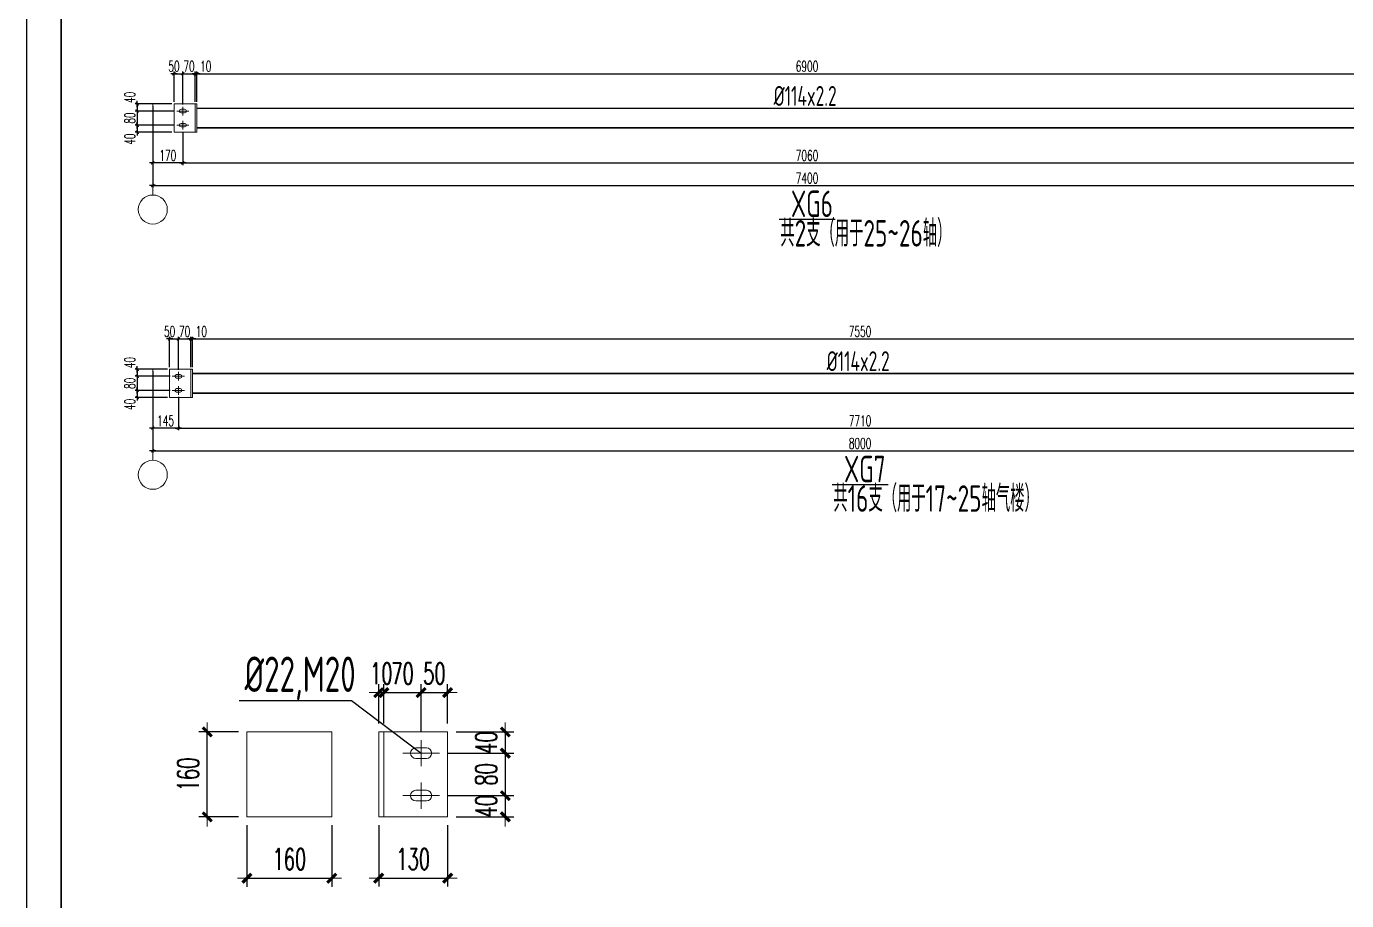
# Model space of a CAD drawing. Header units: inches. Extents: x 129725932 to 129894734, y 55771230 to 55809283.
# Drawn here: x 129785752 to 129793217, y 55774713 to 55779657 of the extents above; entities that cross this region are included whole.
import ezdxf
from ezdxf.enums import TextEntityAlignment as Align

# ---------------------------------------------------------------- set-up
doc = ezdxf.new("R2010")
doc.units = ezdxf.units.IN
doc.header["$MEASUREMENT"] = 0
doc.linetypes.add('CENTER', pattern=[50.8, 31.75, -6.35, 6.35, -6.35])
for name, color, linetype, lineweight in [('Bolt', 252, 'Continuous', 9), ('标注', 8, 'Continuous', 9), ('灰线', 253, 'Continuous', 5), ('轴线层', 1, 'CENTER', 15), ('黄线', 2, 'Continuous', 13)]:
    doc.layers.add(name, color=color, linetype=linetype, lineweight=lineweight)
doc.layers.add('DIM', color=3, linetype='Continuous')
doc.layers.add('TK', color=140, linetype='Continuous')
doc.styles.add('ARIAL', font='swisscl.ttf', dxfattribs={"width": 0.7})
doc.styles.add('DIM_FONT', font='romans.shx', dxfattribs={"width": 0.618, "bigfont": '1hztxt.shx'})
doc.styles.add('hz', font='gbenor.shx', dxfattribs={"width": 0.75, "height": 100, "bigfont": 'gbcbig.shx'})
doc.styles.add('HZXY', font='romand.shx', dxfattribs={"bigfont": 'hzxy.shx'})
doc.dimstyles.new('WGH(1)', dxfattribs={"dimscale": 1.2, "dimtxt": 100, "dimasz": 0.5, "dimexe": 75, "dimexo": 75, "dimgap": 50, "dimtad": 1, "dimdec": 0, "dimzin": 0, "dimdsep": 46, "dimtxsty": 'DIM_FONT', "dimblk1": '_DIMX', "dimblk2": '_DIMX', "dimsah": 1, "dimcen": 0.09, "dimclrd": 3, "dimclre": 3, "dimclrt": 7, "dimadec": 0, "dimazin": 0, "dimtfac": 1, "dimtdec": 0, "dimtix": 1, "dimtmove": 2, "dimatfit": 3, "dimldrblk": '_DIMX', "dimfxl": 0, "dimtolj": 1, "dimtzin": 0, "dimarcsym": 0})
doc.dimstyles.new('WGH(3)', dxfattribs={"dimscale": 1.2, "dimtxt": 100, "dimasz": 0.3, "dimexe": 40, "dimexo": 40, "dimgap": 40, "dimtad": 1, "dimdec": 0, "dimlfac": 0.333333, "dimzin": 0, "dimdsep": 46, "dimtxsty": 'DIM_FONT', "dimblk1": '_DIMX', "dimblk2": '_DIMX', "dimsah": 1, "dimcen": 0.09, "dimclrd": 3, "dimclre": 3, "dimclrt": 7, "dimadec": 0, "dimazin": 0, "dimtfac": 1, "dimtdec": 0, "dimtix": 1, "dimtmove": 2, "dimatfit": 3, "dimldrblk": '_DIMX', "dimfxl": 0, "dimtolj": 1, "dimtzin": 0, "dimarcsym": 0})

# ---------------------------------------------------------------- blocks, each defined once
blk = doc.blocks.new('11111')
at = {"layer": 'TK', "lineweight": -3}
for p, q in [((6334425.8, 2886357), (6334425.8, 2870306.6)), ((6334616.6, 2885879.9), (6334616.6, 2870497.5)), ((6334616.6, 2870497.5), (6334616.6, 2885879.9))]:
    blk.add_line(p, q, dxfattribs=at)
for tag, height, style, width, p in [('PROJECT-NAME', 95.4, 'HZXY', 0.8, (6339242.7, 2871015.3)), ('ITEM-NAME', 95.4, 'HZXY', 0.8, (6341079.8, 2871018.9)), ('DISCIPLINE', 57.3, 'HZXY', 1, (6344328.6, 2871082.6)), ('DRAWING-TITLE', 95.4, 'HZXY', 0.8, (6342797.5, 2870944.3)), ('STATUS', 57.3, 'HZXY', 0.8, (6345235.8, 2871000.4)), ('版本号', 57.3, 'HZXY', 1, (6337057.1, 2870903.9)), ('REWORK-DATE', 57.3, 'ARIAL', 1, (6337574.4, 2870911.2)), ('SCALE', 57.3, 'ARIAL', 1, (6344326.2, 2870923)), ('DRAWING-TITLE', 95.4, 'HZXY', 0.8, (6342791.4, 2870805.4)), ('版本号', 57.3, 'HZXY', 1, (6337057.1, 2870735.6)), ('REWORK-DATE', 57.3, 'ARIAL', 1, (6337574.4, 2870744.2)), ('DATE', 57.3, 'ARIAL', 1, (6344324.1, 2870749.1)), ('DRAWING-TITLE', 95.4, 'HZXY', 0.8, (6342792.9, 2870673)), ('PROJECT-NUMBER', 57.3, 'ARIAL', 0.9, (6345225.3, 2870672.6)), ('版本号', 57.3, 'HZXY', 1, (6337057.1, 2870574.3)), ('REWORK-DATE', 57.3, 'ARIAL', 1, (6337574.4, 2870577.2)), ('DRAWING-NUMBER', 57.3, 'ARIAL', 1, (6344326.7, 2870583.8))]:
    blk.add_attdef(tag, text='', height=height, dxfattribs=dict(at, style=style, width=width)).set_placement(p, align=Align.MIDDLE)
blk = doc.blocks.new('_DIMX')
blk.add_line((-150, 0), (150, 0))
at = {"const_width": 50}
blk.add_lwpolyline([(-70, -70), (70, 70)], dxfattribs=at)
blk = doc.blocks.new('*D860')
at = {"layer": 'Defpoints', "color": 0}
for p in [(129787773.6, 55775889.1), (129787743.6, 55775666.4), (129787773.6, 55775666.4)]:
    blk.add_point(p, dxfattribs=at)
at = {"layer": '灰线', "color": 3, "lineweight": -2}
for p, q in [((129787743.6, 55775714.4), (129787743.6, 55775937.1)), ((129787773.6, 55775714.4), (129787773.6, 55775937.1)), ((129787743.2, 55775889.1), (129787742.9, 55775889.1)), ((129787743.6, 55775889.1), (129787773.6, 55775889.1)), ((129787773.9, 55775889.1), (129787774.3, 55775889.1))]:
    blk.add_line(p, q, dxfattribs=at)
at = {"layer": '灰线', "color": 3, "lineweight": -2, "xscale": 0.3599999999999997, "yscale": 0.3599999999999997, "zscale": 0.3599999999999997}
blk.add_blockref('_DIMX', (129787743.6, 55775889.1), dxfattribs=at)
at = {"layer": '灰线', "color": 3, "lineweight": -2, "xscale": 0.3599999999999997, "yscale": 0.3599999999999997, "zscale": 0.3599999999999997, "rotation": 180}
blk.add_blockref('_DIMX', (129787773.6, 55775889.1), dxfattribs=at)
at = {"layer": '灰线', "color": 7, "insert": (129787758.6, 55775997.1), "char_height": 120, "attachment_point": 5, "style": 'DIM_FONT'}
blk.add_mtext('\\A1;10', dxfattribs=at)
blk = doc.blocks.new('*D861')
at = {"layer": 'Defpoints', "color": 0}
for p in [(129787983.6, 55775889.1), (129787773.6, 55775666.4), (129787983.6, 55775620.5)]:
    blk.add_point(p, dxfattribs=at)
at = {"layer": '灰线', "color": 3, "lineweight": -2}
for p, q in [((129787773.6, 55775714.4), (129787773.6, 55775937.1)), ((129787983.6, 55775668.5), (129787983.6, 55775937.1)), ((129787773.2, 55775889.1), (129787772.9, 55775889.1)), ((129787773.6, 55775889.1), (129787983.6, 55775889.1)), ((129787983.9, 55775889.1), (129787984.3, 55775889.1))]:
    blk.add_line(p, q, dxfattribs=at)
at = {"layer": '灰线', "color": 3, "lineweight": -2, "xscale": 0.3599999999999997, "yscale": 0.3599999999999997, "zscale": 0.3599999999999997}
blk.add_blockref('_DIMX', (129787773.6, 55775889.1), dxfattribs=at)
at = {"layer": '灰线', "color": 3, "lineweight": -2, "xscale": 0.3599999999999997, "yscale": 0.3599999999999997, "zscale": 0.3599999999999997, "rotation": 180}
blk.add_blockref('_DIMX', (129787983.6, 55775889.1), dxfattribs=at)
at = {"layer": '灰线', "color": 7, "insert": (129787878.6, 55775997.1), "char_height": 120, "attachment_point": 5, "style": 'DIM_FONT'}
blk.add_mtext('\\A1;70', dxfattribs=at)
blk = doc.blocks.new('*D862')
at = {"layer": 'Defpoints', "color": 0}
for p in [(129788133.6, 55775889.1), (129787983.6, 55775620.5), (129788133.6, 55775666.4)]:
    blk.add_point(p, dxfattribs=at)
at = {"layer": '灰线', "color": 3, "lineweight": -2}
for p, q in [((129787983.6, 55775668.5), (129787983.6, 55775937.1)), ((129788133.6, 55775714.4), (129788133.6, 55775937.1)), ((129787983.2, 55775889.1), (129787982.9, 55775889.1)), ((129787983.6, 55775889.1), (129788133.6, 55775889.1)), ((129788133.9, 55775889.1), (129788134.3, 55775889.1))]:
    blk.add_line(p, q, dxfattribs=at)
at = {"layer": '灰线', "color": 3, "lineweight": -2, "xscale": 0.3599999999999997, "yscale": 0.3599999999999997, "zscale": 0.3599999999999997}
blk.add_blockref('_DIMX', (129787983.6, 55775889.1), dxfattribs=at)
at = {"layer": '灰线', "color": 3, "lineweight": -2, "xscale": 0.3599999999999997, "yscale": 0.3599999999999997, "zscale": 0.3599999999999997, "rotation": 180}
blk.add_blockref('_DIMX', (129788133.6, 55775889.1), dxfattribs=at)
at = {"layer": '灰线', "color": 7, "insert": (129788058.6, 55775997.1), "char_height": 120, "attachment_point": 5, "style": 'DIM_FONT'}
blk.add_mtext('\\A1;50', dxfattribs=at)
blk = doc.blocks.new('*D863')
at = {"layer": 'Defpoints', "color": 0}
for p in [(129786998.6, 55775186.4), (129787478.6, 55775186.4), (129787478.6, 55774839.1)]:
    blk.add_point(p, dxfattribs=at)
at = {"layer": '灰线', "color": 3, "lineweight": -2}
for p, q in [((129786998.6, 55775138.4), (129786998.6, 55774791.1)), ((129787478.6, 55775138.4), (129787478.6, 55774791.1)), ((129786998.9, 55774839.1), (129787478.2, 55774839.1))]:
    blk.add_line(p, q, dxfattribs=at)
at = {"layer": '灰线', "color": 3, "lineweight": -2, "xscale": 0.3599999999999997, "yscale": 0.3599999999999997, "zscale": 0.3599999999999997, "rotation": 180}
blk.add_blockref('_DIMX', (129786998.6, 55774839.1), dxfattribs=at)
at = {"layer": '灰线', "color": 3, "lineweight": -2, "xscale": 0.3599999999999997, "yscale": 0.3599999999999997, "zscale": 0.3599999999999997}
blk.add_blockref('_DIMX', (129787478.6, 55774839.1), dxfattribs=at)
at = {"layer": '灰线', "color": 7, "insert": (129787238.6, 55774947.1), "char_height": 120, "attachment_point": 5, "style": 'DIM_FONT'}
blk.add_mtext('\\A1;160', dxfattribs=at)
blk = doc.blocks.new('*D864')
at = {"layer": 'Defpoints', "color": 0}
for p in [(129786774.2, 55775666.4), (129786998.6, 55775666.4), (129786998.6, 55775186.4)]:
    blk.add_point(p, dxfattribs=at)
at = {"layer": '灰线', "color": 3, "lineweight": -2}
for p, q in [((129786950.6, 55775666.4), (129786726.2, 55775666.4)), ((129786774.2, 55775186.7), (129786774.2, 55775666)), ((129786950.6, 55775186.4), (129786726.2, 55775186.4))]:
    blk.add_line(p, q, dxfattribs=at)
at = {"layer": '灰线', "color": 3, "lineweight": -2, "xscale": 0.3599999999999997, "yscale": 0.3599999999999997, "zscale": 0.3599999999999997}
for p, rotation in [((129786774.2, 55775666.4), 90), ((129786774.2, 55775186.4), 270)]:
    blk.add_blockref('_DIMX', p, dxfattribs=dict(at, rotation=rotation))
at = {"layer": '灰线', "color": 7, "insert": (129786666.2, 55775426.4), "char_height": 120, "attachment_point": 5, "rotation": 90, "style": 'DIM_FONT'}
blk.add_mtext('\\A1;160', dxfattribs=at)
blk = doc.blocks.new('*D865')
at = {"layer": 'Defpoints', "color": 0}
for p in [(129787743.6, 55775186.4), (129788133.6, 55775186.4), (129788133.6, 55774839.6)]:
    blk.add_point(p, dxfattribs=at)
at = {"layer": '灰线', "color": 3, "lineweight": -2}
for p, q in [((129787743.6, 55775138.4), (129787743.6, 55774791.6)), ((129788133.6, 55775138.4), (129788133.6, 55774791.6)), ((129787743.9, 55774839.6), (129788133.2, 55774839.6))]:
    blk.add_line(p, q, dxfattribs=at)
at = {"layer": '灰线', "color": 3, "lineweight": -2, "xscale": 0.3599999999999997, "yscale": 0.3599999999999997, "zscale": 0.3599999999999997, "rotation": 180}
blk.add_blockref('_DIMX', (129787743.6, 55774839.6), dxfattribs=at)
at = {"layer": '灰线', "color": 3, "lineweight": -2, "xscale": 0.3599999999999997, "yscale": 0.3599999999999997, "zscale": 0.3599999999999997}
blk.add_blockref('_DIMX', (129788133.6, 55774839.6), dxfattribs=at)
at = {"layer": '灰线', "color": 7, "insert": (129787938.6, 55774947.6), "char_height": 120, "attachment_point": 5, "style": 'DIM_FONT'}
blk.add_mtext('\\A1;130', dxfattribs=at)
blk = doc.blocks.new('*D866')
at = {"layer": 'Defpoints', "color": 0}
for p in [(129788133.6, 55775666.4), (129788087.7, 55775546.4), (129788459.9, 55775546.4)]:
    blk.add_point(p, dxfattribs=at)
at = {"layer": '灰线', "color": 3, "lineweight": -2}
for p, q in [((129788181.6, 55775666.4), (129788507.9, 55775666.4)), ((129788459.9, 55775666.7), (129788459.9, 55775667.1)), ((129788459.9, 55775666.4), (129788459.9, 55775546.4)), ((129788135.7, 55775546.4), (129788507.9, 55775546.4)), ((129788459.9, 55775546), (129788459.9, 55775545.7))]:
    blk.add_line(p, q, dxfattribs=at)
at = {"layer": '灰线', "color": 3, "lineweight": -2, "xscale": 0.3599999999999997, "yscale": 0.3599999999999997, "zscale": 0.3599999999999997}
for p, rotation in [((129788459.9, 55775666.4), 270), ((129788459.9, 55775546.4), 90)]:
    blk.add_blockref('_DIMX', p, dxfattribs=dict(at, rotation=rotation))
at = {"layer": '灰线', "color": 7, "insert": (129788351.9, 55775606.4), "char_height": 120, "attachment_point": 5, "rotation": 90, "style": 'DIM_FONT'}
blk.add_mtext('\\A1;40', dxfattribs=at)
blk = doc.blocks.new('*D867')
at = {"layer": 'Defpoints', "color": 0}
for p in [(129788087.7, 55775546.4), (129788087.7, 55775306.4), (129788459.9, 55775306.4)]:
    blk.add_point(p, dxfattribs=at)
at = {"layer": '灰线', "color": 3, "lineweight": -2}
for p, q in [((129788135.7, 55775546.4), (129788507.9, 55775546.4)), ((129788459.9, 55775546), (129788459.9, 55775306.7)), ((129788135.7, 55775306.4), (129788507.9, 55775306.4))]:
    blk.add_line(p, q, dxfattribs=at)
at = {"layer": '灰线', "color": 3, "lineweight": -2, "xscale": 0.3599999999999997, "yscale": 0.3599999999999997, "zscale": 0.3599999999999997}
for p, rotation in [((129788459.9, 55775546.4), 90), ((129788459.9, 55775306.4), 270)]:
    blk.add_blockref('_DIMX', p, dxfattribs=dict(at, rotation=rotation))
at = {"layer": '灰线', "color": 7, "insert": (129788351.9, 55775426.4), "char_height": 120, "attachment_point": 5, "rotation": 90, "style": 'DIM_FONT'}
blk.add_mtext('\\A1;80', dxfattribs=at)
blk = doc.blocks.new('*D868')
at = {"layer": 'Defpoints', "color": 0}
for p in [(129788087.7, 55775306.4), (129788133.6, 55775186.4), (129788459.9, 55775186.4)]:
    blk.add_point(p, dxfattribs=at)
at = {"layer": '灰线', "color": 3, "lineweight": -2}
for p, q in [((129788135.7, 55775306.4), (129788507.9, 55775306.4)), ((129788459.9, 55775306.7), (129788459.9, 55775307.1)), ((129788459.9, 55775306.4), (129788459.9, 55775186.4)), ((129788181.6, 55775186.4), (129788507.9, 55775186.4)), ((129788459.9, 55775186), (129788459.9, 55775185.7))]:
    blk.add_line(p, q, dxfattribs=at)
at = {"layer": '灰线', "color": 3, "lineweight": -2, "xscale": 0.3599999999999997, "yscale": 0.3599999999999997, "zscale": 0.3599999999999997}
for p, rotation in [((129788459.9, 55775306.4), 270), ((129788459.9, 55775186.4), 90)]:
    blk.add_blockref('_DIMX', p, dxfattribs=dict(at, rotation=rotation))
at = {"layer": '灰线', "color": 7, "insert": (129788351.9, 55775246.4), "char_height": 120, "attachment_point": 5, "rotation": 90, "style": 'DIM_FONT'}
blk.add_mtext('\\A1;40', dxfattribs=at)
blk = doc.blocks.new('*D869')
at = {"layer": 'Defpoints', "color": 0}
for p in [(129786466.2, 55777718.1), (129786611.2, 55777573.4), (129786466.2, 55777384.8)]:
    blk.add_point(p, dxfattribs=at)
at = {"layer": 'DIM', "color": 3, "lineweight": -2}
for p, q in [((129786466.2, 55777706.1), (129786466.2, 55777372.8)), ((129786611.2, 55777561.4), (129786611.2, 55777372.8)), ((129786611.1, 55777384.8), (129786466.3, 55777384.8))]:
    blk.add_line(p, q, dxfattribs=at)
at = {"layer": 'DIM', "color": 3, "lineweight": -2, "xscale": 0.1199999999999999, "yscale": 0.1199999999999999, "zscale": 0.1199999999999999, "rotation": 180}
blk.add_blockref('_DIMX', (129786466.2, 55777384.8), dxfattribs=at)
at = {"layer": 'DIM', "color": 3, "lineweight": -2, "xscale": 0.1199999999999999, "yscale": 0.1199999999999999, "zscale": 0.1199999999999999}
blk.add_blockref('_DIMX', (129786611.2, 55777384.8), dxfattribs=at)
at = {"layer": 'DIM', "color": 7, "insert": (129786538.7, 55777426.8), "char_height": 60, "attachment_point": 5, "style": 'DIM_FONT'}
blk.add_mtext('\\A1;145', dxfattribs=at)
blk = doc.blocks.new('*D870')
at = {"layer": 'Defpoints', "color": 0}
for p in [(129786611.2, 55777573.4), (129794321.2, 55777573.4), (129794321.2, 55777384.8)]:
    blk.add_point(p, dxfattribs=at)
at = {"layer": 'DIM', "color": 3, "lineweight": -2}
for p, q in [((129786611.2, 55777561.4), (129786611.2, 55777372.8)), ((129794321.2, 55777561.4), (129794321.2, 55777372.8)), ((129786611.3, 55777384.8), (129794321.1, 55777384.8))]:
    blk.add_line(p, q, dxfattribs=at)
at = {"layer": 'DIM', "color": 3, "lineweight": -2, "xscale": 0.1199999999999999, "yscale": 0.1199999999999999, "zscale": 0.1199999999999999, "rotation": 180}
blk.add_blockref('_DIMX', (129786611.2, 55777384.8), dxfattribs=at)
at = {"layer": 'DIM', "color": 3, "lineweight": -2, "xscale": 0.1199999999999999, "yscale": 0.1199999999999999, "zscale": 0.1199999999999999}
blk.add_blockref('_DIMX', (129794321.2, 55777384.8), dxfattribs=at)
at = {"layer": 'DIM', "color": 7, "insert": (129790466.2, 55777426.8), "char_height": 60, "attachment_point": 5, "style": 'DIM_FONT'}
blk.add_mtext('\\A1;7710', dxfattribs=at)
blk = doc.blocks.new('*D872')
at = {"layer": 'Defpoints', "color": 0}
for p in [(129786466.2, 55777718.1), (129794466.2, 55777718.1), (129794466.2, 55777256.5)]:
    blk.add_point(p, dxfattribs=at)
at = {"layer": 'DIM', "color": 3, "lineweight": -2}
for p, q in [((129786466.2, 55777706.1), (129786466.2, 55777244.5)), ((129794466.2, 55777706.1), (129794466.2, 55777244.5)), ((129786466.3, 55777256.5), (129794466.1, 55777256.5))]:
    blk.add_line(p, q, dxfattribs=at)
at = {"layer": 'DIM', "color": 3, "lineweight": -2, "xscale": 0.1199999999999999, "yscale": 0.1199999999999999, "zscale": 0.1199999999999999, "rotation": 180}
blk.add_blockref('_DIMX', (129786466.2, 55777256.5), dxfattribs=at)
at = {"layer": 'DIM', "color": 3, "lineweight": -2, "xscale": 0.1199999999999999, "yscale": 0.1199999999999999, "zscale": 0.1199999999999999}
blk.add_blockref('_DIMX', (129794466.2, 55777256.5), dxfattribs=at)
at = {"layer": 'DIM', "color": 7, "insert": (129790466.2, 55777298.5), "char_height": 60, "attachment_point": 5, "style": 'DIM_FONT'}
blk.add_mtext('\\A1;8000', dxfattribs=at)
blk = doc.blocks.new('*D873')
at = {"layer": 'Defpoints', "color": 0}
for p in [(129786611.2, 55777889.2), (129786561.2, 55777718.1), (129786611.2, 55777702.8)]:
    blk.add_point(p, dxfattribs=at)
at = {"layer": 'DIM', "color": 3, "lineweight": -2}
for p, q in [((129786561.2, 55777730.1), (129786561.2, 55777901.2)), ((129786561.3, 55777889.2), (129786611.1, 55777889.2)), ((129786611.2, 55777714.8), (129786611.2, 55777901.2))]:
    blk.add_line(p, q, dxfattribs=at)
at = {"layer": 'DIM', "color": 3, "lineweight": -2, "xscale": 0.1199999999999999, "yscale": 0.1199999999999999, "zscale": 0.1199999999999999, "rotation": 180}
blk.add_blockref('_DIMX', (129786561.2, 55777889.2), dxfattribs=at)
at = {"layer": 'DIM', "color": 3, "lineweight": -2, "xscale": 0.1199999999999999, "yscale": 0.1199999999999999, "zscale": 0.1199999999999999}
blk.add_blockref('_DIMX', (129786611.2, 55777889.2), dxfattribs=at)
at = {"layer": 'DIM', "color": 7, "insert": (129786561.1, 55777931.2), "char_height": 60, "attachment_point": 5, "style": 'DIM_FONT'}
blk.add_mtext('\\A1;50', dxfattribs=at)
blk = doc.blocks.new('*D874')
at = {"layer": 'Defpoints', "color": 0}
for p in [(129786681.2, 55777889.2), (129786611.2, 55777702.8), (129786681.2, 55777718.1)]:
    blk.add_point(p, dxfattribs=at)
at = {"layer": 'DIM', "color": 3, "lineweight": -2}
for p, q in [((129786611.1, 55777889.2), (129786611, 55777889.2)), ((129786611.2, 55777714.8), (129786611.2, 55777901.2)), ((129786611.2, 55777889.2), (129786681.2, 55777889.2)), ((129786681.2, 55777730.1), (129786681.2, 55777901.2)), ((129786681.3, 55777889.2), (129786681.4, 55777889.2))]:
    blk.add_line(p, q, dxfattribs=at)
at = {"layer": 'DIM', "color": 3, "lineweight": -2, "xscale": 0.1199999999999999, "yscale": 0.1199999999999999, "zscale": 0.1199999999999999}
blk.add_blockref('_DIMX', (129786611.2, 55777889.2), dxfattribs=at)
at = {"layer": 'DIM', "color": 3, "lineweight": -2, "xscale": 0.1199999999999999, "yscale": 0.1199999999999999, "zscale": 0.1199999999999999, "rotation": 180}
blk.add_blockref('_DIMX', (129786681.2, 55777889.2), dxfattribs=at)
at = {"layer": 'DIM', "color": 7, "insert": (129786646.2, 55777931.2), "char_height": 60, "attachment_point": 5, "style": 'DIM_FONT'}
blk.add_mtext('\\A1;70', dxfattribs=at)
blk = doc.blocks.new('*D875')
at = {"layer": 'Defpoints', "color": 0}
for p in [(129786691.2, 55777889.2), (129786681.2, 55777718.1), (129786691.2, 55777718.1)]:
    blk.add_point(p, dxfattribs=at)
at = {"layer": 'DIM', "color": 3, "lineweight": -2}
for p, q in [((129786681.1, 55777889.2), (129786681, 55777889.2)), ((129786681.2, 55777730.1), (129786681.2, 55777901.2)), ((129786681.2, 55777889.2), (129786691.2, 55777889.2)), ((129786691.2, 55777730.1), (129786691.2, 55777901.2)), ((129786691.3, 55777889.2), (129786691.4, 55777889.2))]:
    blk.add_line(p, q, dxfattribs=at)
at = {"layer": 'DIM', "color": 3, "lineweight": -2, "xscale": 0.1199999999999999, "yscale": 0.1199999999999999, "zscale": 0.1199999999999999}
blk.add_blockref('_DIMX', (129786681.2, 55777889.2), dxfattribs=at)
at = {"layer": 'DIM', "color": 3, "lineweight": -2, "xscale": 0.1199999999999999, "yscale": 0.1199999999999999, "zscale": 0.1199999999999999, "rotation": 180}
blk.add_blockref('_DIMX', (129786691.2, 55777889.2), dxfattribs=at)
at = {"layer": 'DIM', "color": 7, "insert": (129786740.9, 55777931.2), "char_height": 60, "attachment_point": 5, "style": 'DIM_FONT'}
blk.add_mtext('\\A1;10', dxfattribs=at)
blk = doc.blocks.new('*D876')
at = {"layer": 'Defpoints', "color": 0}
for p in [(129794241.2, 55777889.2), (129786691.2, 55777718.1), (129794241.2, 55777718.1)]:
    blk.add_point(p, dxfattribs=at)
at = {"layer": 'DIM', "color": 3, "lineweight": -2}
for p, q in [((129786691.2, 55777730.1), (129786691.2, 55777901.2)), ((129786691.3, 55777889.2), (129794241.1, 55777889.2)), ((129794241.2, 55777730.1), (129794241.2, 55777901.2))]:
    blk.add_line(p, q, dxfattribs=at)
at = {"layer": 'DIM', "color": 3, "lineweight": -2, "xscale": 0.1199999999999999, "yscale": 0.1199999999999999, "zscale": 0.1199999999999999, "rotation": 180}
blk.add_blockref('_DIMX', (129786691.2, 55777889.2), dxfattribs=at)
at = {"layer": 'DIM', "color": 3, "lineweight": -2, "xscale": 0.1199999999999999, "yscale": 0.1199999999999999, "zscale": 0.1199999999999999}
blk.add_blockref('_DIMX', (129794241.2, 55777889.2), dxfattribs=at)
at = {"layer": 'DIM', "color": 7, "insert": (129790466.2, 55777931.2), "char_height": 60, "attachment_point": 5, "style": 'DIM_FONT'}
blk.add_mtext('\\A1;7550', dxfattribs=at)
blk = doc.blocks.new('*D880')
at = {"layer": 'Defpoints', "color": 0}
for p in [(129786561.2, 55777718.1), (129786378.4, 55777678.1), (129786576.5, 55777678.1)]:
    blk.add_point(p, dxfattribs=at)
at = {"layer": 'DIM', "color": 3, "lineweight": -2}
for p, q in [((129786549.2, 55777718.1), (129786366.4, 55777718.1)), ((129786378.4, 55777718), (129786378.4, 55777678.2)), ((129786564.5, 55777678.1), (129786366.4, 55777678.1))]:
    blk.add_line(p, q, dxfattribs=at)
at = {"layer": 'DIM', "color": 3, "lineweight": -2, "xscale": 0.1199999999999999, "yscale": 0.1199999999999999, "zscale": 0.1199999999999999}
for p, rotation in [((129786378.4, 55777718.1), 90), ((129786378.4, 55777678.1), 270)]:
    blk.add_blockref('_DIMX', p, dxfattribs=dict(at, rotation=rotation))
at = {"layer": 'DIM', "color": 7, "insert": (129786336.4, 55777755.4), "char_height": 60, "attachment_point": 5, "rotation": 90, "style": 'DIM_FONT'}
blk.add_mtext('\\A1;40', dxfattribs=at)
blk = doc.blocks.new('*D881')
at = {"layer": 'Defpoints', "color": 0}
for p in [(129786576.5, 55777678.1), (129786378.4, 55777598.1), (129786576.5, 55777598.1)]:
    blk.add_point(p, dxfattribs=at)
at = {"layer": 'DIM', "color": 3, "lineweight": -2}
for p, q in [((129786564.5, 55777678.1), (129786366.4, 55777678.1)), ((129786378.4, 55777678.2), (129786378.4, 55777678.3)), ((129786378.4, 55777678.1), (129786378.4, 55777598.1)), ((129786564.5, 55777598.1), (129786366.4, 55777598.1)), ((129786378.4, 55777598), (129786378.4, 55777597.8))]:
    blk.add_line(p, q, dxfattribs=at)
at = {"layer": 'DIM', "color": 3, "lineweight": -2, "xscale": 0.1199999999999999, "yscale": 0.1199999999999999, "zscale": 0.1199999999999999}
for p, rotation in [((129786378.4, 55777678.1), 270), ((129786378.4, 55777598.1), 90)]:
    blk.add_blockref('_DIMX', p, dxfattribs=dict(at, rotation=rotation))
at = {"layer": 'DIM', "color": 7, "insert": (129786336.4, 55777638.1), "char_height": 60, "attachment_point": 5, "rotation": 90, "style": 'DIM_FONT'}
blk.add_mtext('\\A1;80', dxfattribs=at)
blk = doc.blocks.new('*D882')
at = {"layer": 'Defpoints', "color": 0}
for p in [(129786378.4, 55777558.1), (129786561.2, 55777558.1), (129786576.5, 55777598.1)]:
    blk.add_point(p, dxfattribs=at)
at = {"layer": 'DIM', "color": 3, "lineweight": -2}
for p, q in [((129786564.5, 55777598.1), (129786366.4, 55777598.1)), ((129786549.2, 55777558.1), (129786366.4, 55777558.1)), ((129786378.4, 55777598), (129786378.4, 55777558.2))]:
    blk.add_line(p, q, dxfattribs=at)
at = {"layer": 'DIM', "color": 3, "lineweight": -2, "xscale": 0.1199999999999999, "yscale": 0.1199999999999999, "zscale": 0.1199999999999999}
for p, rotation in [((129786378.4, 55777598.1), 90), ((129786378.4, 55777558.1), 270)]:
    blk.add_blockref('_DIMX', p, dxfattribs=dict(at, rotation=rotation))
at = {"layer": 'DIM', "color": 7, "insert": (129786336.4, 55777519.1), "char_height": 60, "attachment_point": 5, "rotation": 90, "style": 'DIM_FONT'}
blk.add_mtext('\\A1;40', dxfattribs=at)
blk = doc.blocks.new('*D960')
at = {"layer": 'Defpoints', "color": 0}
for p in [(129786466.2, 55779218.1), (129786636.2, 55779073.4), (129786466.2, 55778884.8)]:
    blk.add_point(p, dxfattribs=at)
at = {"layer": 'DIM', "color": 3, "lineweight": -2}
for p, q in [((129786466.2, 55779206.1), (129786466.2, 55778872.8)), ((129786636.2, 55779061.4), (129786636.2, 55778872.8)), ((129786636.1, 55778884.8), (129786466.3, 55778884.8))]:
    blk.add_line(p, q, dxfattribs=at)
at = {"layer": 'DIM', "color": 3, "lineweight": -2, "xscale": 0.1199999999999999, "yscale": 0.1199999999999999, "zscale": 0.1199999999999999, "rotation": 180}
blk.add_blockref('_DIMX', (129786466.2, 55778884.8), dxfattribs=at)
at = {"layer": 'DIM', "color": 3, "lineweight": -2, "xscale": 0.1199999999999999, "yscale": 0.1199999999999999, "zscale": 0.1199999999999999}
blk.add_blockref('_DIMX', (129786636.2, 55778884.8), dxfattribs=at)
at = {"layer": 'DIM', "color": 7, "insert": (129786551.2, 55778926.8), "char_height": 60, "attachment_point": 5, "style": 'DIM_FONT'}
blk.add_mtext('\\A1;170', dxfattribs=at)
blk = doc.blocks.new('*D961')
at = {"layer": 'Defpoints', "color": 0}
for p in [(129786636.2, 55779073.4), (129793696.2, 55779073.4), (129793696.2, 55778884.8)]:
    blk.add_point(p, dxfattribs=at)
at = {"layer": 'DIM', "color": 3, "lineweight": -2}
for p, q in [((129786636.2, 55779061.4), (129786636.2, 55778872.8)), ((129793696.2, 55779061.4), (129793696.2, 55778872.8)), ((129786636.3, 55778884.8), (129793696.1, 55778884.8))]:
    blk.add_line(p, q, dxfattribs=at)
at = {"layer": 'DIM', "color": 3, "lineweight": -2, "xscale": 0.1199999999999999, "yscale": 0.1199999999999999, "zscale": 0.1199999999999999, "rotation": 180}
blk.add_blockref('_DIMX', (129786636.2, 55778884.8), dxfattribs=at)
at = {"layer": 'DIM', "color": 3, "lineweight": -2, "xscale": 0.1199999999999999, "yscale": 0.1199999999999999, "zscale": 0.1199999999999999}
blk.add_blockref('_DIMX', (129793696.2, 55778884.8), dxfattribs=at)
at = {"layer": 'DIM', "color": 7, "insert": (129790166.2, 55778926.8), "char_height": 60, "attachment_point": 5, "style": 'DIM_FONT'}
blk.add_mtext('\\A1;7060', dxfattribs=at)
blk = doc.blocks.new('*D963')
at = {"layer": 'Defpoints', "color": 0}
for p in [(129786466.2, 55779218.1), (129793866.2, 55779218.1), (129793866.2, 55778756.5)]:
    blk.add_point(p, dxfattribs=at)
at = {"layer": 'DIM', "color": 3, "lineweight": -2}
for p, q in [((129786466.2, 55779206.1), (129786466.2, 55778744.5)), ((129793866.2, 55779206.1), (129793866.2, 55778744.5)), ((129786466.3, 55778756.5), (129793866.1, 55778756.5))]:
    blk.add_line(p, q, dxfattribs=at)
at = {"layer": 'DIM', "color": 3, "lineweight": -2, "xscale": 0.1199999999999999, "yscale": 0.1199999999999999, "zscale": 0.1199999999999999, "rotation": 180}
blk.add_blockref('_DIMX', (129786466.2, 55778756.5), dxfattribs=at)
at = {"layer": 'DIM', "color": 3, "lineweight": -2, "xscale": 0.1199999999999999, "yscale": 0.1199999999999999, "zscale": 0.1199999999999999}
blk.add_blockref('_DIMX', (129793866.2, 55778756.5), dxfattribs=at)
at = {"layer": 'DIM', "color": 7, "insert": (129790166.2, 55778798.5), "char_height": 60, "attachment_point": 5, "style": 'DIM_FONT'}
blk.add_mtext('\\A1;7400', dxfattribs=at)
blk = doc.blocks.new('*D964')
at = {"layer": 'Defpoints', "color": 0}
for p in [(129786636.2, 55779389.2), (129786586.2, 55779218.1), (129786636.2, 55779202.8)]:
    blk.add_point(p, dxfattribs=at)
at = {"layer": 'DIM', "color": 3, "lineweight": -2}
for p, q in [((129786586.2, 55779230.1), (129786586.2, 55779401.2)), ((129786586.3, 55779389.2), (129786636.1, 55779389.2)), ((129786636.2, 55779214.8), (129786636.2, 55779401.2))]:
    blk.add_line(p, q, dxfattribs=at)
at = {"layer": 'DIM', "color": 3, "lineweight": -2, "xscale": 0.1199999999999999, "yscale": 0.1199999999999999, "zscale": 0.1199999999999999, "rotation": 180}
blk.add_blockref('_DIMX', (129786586.2, 55779389.2), dxfattribs=at)
at = {"layer": 'DIM', "color": 3, "lineweight": -2, "xscale": 0.1199999999999999, "yscale": 0.1199999999999999, "zscale": 0.1199999999999999}
blk.add_blockref('_DIMX', (129786636.2, 55779389.2), dxfattribs=at)
at = {"layer": 'DIM', "color": 7, "insert": (129786586.1, 55779431.2), "char_height": 60, "attachment_point": 5, "style": 'DIM_FONT'}
blk.add_mtext('\\A1;50', dxfattribs=at)
blk = doc.blocks.new('*D965')
at = {"layer": 'Defpoints', "color": 0}
for p in [(129786706.2, 55779389.2), (129786636.2, 55779202.8), (129786706.2, 55779218.1)]:
    blk.add_point(p, dxfattribs=at)
at = {"layer": 'DIM', "color": 3, "lineweight": -2}
for p, q in [((129786636.1, 55779389.2), (129786636, 55779389.2)), ((129786636.2, 55779214.8), (129786636.2, 55779401.2)), ((129786636.2, 55779389.2), (129786706.2, 55779389.2)), ((129786706.2, 55779230.1), (129786706.2, 55779401.2)), ((129786706.3, 55779389.2), (129786706.4, 55779389.2))]:
    blk.add_line(p, q, dxfattribs=at)
at = {"layer": 'DIM', "color": 3, "lineweight": -2, "xscale": 0.1199999999999999, "yscale": 0.1199999999999999, "zscale": 0.1199999999999999}
blk.add_blockref('_DIMX', (129786636.2, 55779389.2), dxfattribs=at)
at = {"layer": 'DIM', "color": 3, "lineweight": -2, "xscale": 0.1199999999999999, "yscale": 0.1199999999999999, "zscale": 0.1199999999999999, "rotation": 180}
blk.add_blockref('_DIMX', (129786706.2, 55779389.2), dxfattribs=at)
at = {"layer": 'DIM', "color": 7, "insert": (129786671.2, 55779431.2), "char_height": 60, "attachment_point": 5, "style": 'DIM_FONT'}
blk.add_mtext('\\A1;70', dxfattribs=at)
blk = doc.blocks.new('*D966')
at = {"layer": 'Defpoints', "color": 0}
for p in [(129786716.2, 55779389.2), (129786706.2, 55779218.1), (129786716.2, 55779218.1)]:
    blk.add_point(p, dxfattribs=at)
at = {"layer": 'DIM', "color": 3, "lineweight": -2}
for p, q in [((129786706.1, 55779389.2), (129786706, 55779389.2)), ((129786706.2, 55779230.1), (129786706.2, 55779401.2)), ((129786706.2, 55779389.2), (129786716.2, 55779389.2)), ((129786716.2, 55779230.1), (129786716.2, 55779401.2)), ((129786716.3, 55779389.2), (129786716.4, 55779389.2))]:
    blk.add_line(p, q, dxfattribs=at)
at = {"layer": 'DIM', "color": 3, "lineweight": -2, "xscale": 0.1199999999999999, "yscale": 0.1199999999999999, "zscale": 0.1199999999999999}
blk.add_blockref('_DIMX', (129786706.2, 55779389.2), dxfattribs=at)
at = {"layer": 'DIM', "color": 3, "lineweight": -2, "xscale": 0.1199999999999999, "yscale": 0.1199999999999999, "zscale": 0.1199999999999999, "rotation": 180}
blk.add_blockref('_DIMX', (129786716.2, 55779389.2), dxfattribs=at)
at = {"layer": 'DIM', "color": 7, "insert": (129786765.9, 55779431.2), "char_height": 60, "attachment_point": 5, "style": 'DIM_FONT'}
blk.add_mtext('\\A1;10', dxfattribs=at)
blk = doc.blocks.new('*D967')
at = {"layer": 'Defpoints', "color": 0}
for p in [(129793616.2, 55779389.2), (129786716.2, 55779218.1), (129793616.2, 55779218.1)]:
    blk.add_point(p, dxfattribs=at)
at = {"layer": 'DIM', "color": 3, "lineweight": -2}
for p, q in [((129786716.2, 55779230.1), (129786716.2, 55779401.2)), ((129786716.3, 55779389.2), (129793616.1, 55779389.2)), ((129793616.2, 55779230.1), (129793616.2, 55779401.2))]:
    blk.add_line(p, q, dxfattribs=at)
at = {"layer": 'DIM', "color": 3, "lineweight": -2, "xscale": 0.1199999999999999, "yscale": 0.1199999999999999, "zscale": 0.1199999999999999, "rotation": 180}
blk.add_blockref('_DIMX', (129786716.2, 55779389.2), dxfattribs=at)
at = {"layer": 'DIM', "color": 3, "lineweight": -2, "xscale": 0.1199999999999999, "yscale": 0.1199999999999999, "zscale": 0.1199999999999999}
blk.add_blockref('_DIMX', (129793616.2, 55779389.2), dxfattribs=at)
at = {"layer": 'DIM', "color": 7, "insert": (129790166.2, 55779431.2), "char_height": 60, "attachment_point": 5, "style": 'DIM_FONT'}
blk.add_mtext('\\A1;6900', dxfattribs=at)
blk = doc.blocks.new('*D971')
at = {"layer": 'Defpoints', "color": 0}
for p in [(129786586.2, 55779218.1), (129786378.4, 55779178.1), (129786601.5, 55779178.1)]:
    blk.add_point(p, dxfattribs=at)
at = {"layer": 'DIM', "color": 3, "lineweight": -2}
for p, q in [((129786574.2, 55779218.1), (129786366.4, 55779218.1)), ((129786378.4, 55779218), (129786378.4, 55779178.2)), ((129786589.5, 55779178.1), (129786366.4, 55779178.1))]:
    blk.add_line(p, q, dxfattribs=at)
at = {"layer": 'DIM', "color": 3, "lineweight": -2, "xscale": 0.1199999999999999, "yscale": 0.1199999999999999, "zscale": 0.1199999999999999}
for p, rotation in [((129786378.4, 55779218.1), 90), ((129786378.4, 55779178.1), 270)]:
    blk.add_blockref('_DIMX', p, dxfattribs=dict(at, rotation=rotation))
at = {"layer": 'DIM', "color": 7, "insert": (129786336.4, 55779255.4), "char_height": 60, "attachment_point": 5, "rotation": 90, "style": 'DIM_FONT'}
blk.add_mtext('\\A1;40', dxfattribs=at)
blk = doc.blocks.new('*D972')
at = {"layer": 'Defpoints', "color": 0}
for p in [(129786601.5, 55779178.1), (129786378.4, 55779098.1), (129786601.5, 55779098.1)]:
    blk.add_point(p, dxfattribs=at)
at = {"layer": 'DIM', "color": 3, "lineweight": -2}
for p, q in [((129786589.5, 55779178.1), (129786366.4, 55779178.1)), ((129786378.4, 55779178.2), (129786378.4, 55779178.3)), ((129786378.4, 55779178.1), (129786378.4, 55779098.1)), ((129786589.5, 55779098.1), (129786366.4, 55779098.1)), ((129786378.4, 55779098), (129786378.4, 55779097.8))]:
    blk.add_line(p, q, dxfattribs=at)
at = {"layer": 'DIM', "color": 3, "lineweight": -2, "xscale": 0.1199999999999999, "yscale": 0.1199999999999999, "zscale": 0.1199999999999999}
for p, rotation in [((129786378.4, 55779178.1), 270), ((129786378.4, 55779098.1), 90)]:
    blk.add_blockref('_DIMX', p, dxfattribs=dict(at, rotation=rotation))
at = {"layer": 'DIM', "color": 7, "insert": (129786336.4, 55779138.1), "char_height": 60, "attachment_point": 5, "rotation": 90, "style": 'DIM_FONT'}
blk.add_mtext('\\A1;80', dxfattribs=at)
blk = doc.blocks.new('*D973')
at = {"layer": 'Defpoints', "color": 0}
for p in [(129786378.4, 55779058.1), (129786586.2, 55779058.1), (129786601.5, 55779098.1)]:
    blk.add_point(p, dxfattribs=at)
at = {"layer": 'DIM', "color": 3, "lineweight": -2}
for p, q in [((129786589.5, 55779098.1), (129786366.4, 55779098.1)), ((129786574.2, 55779058.1), (129786366.4, 55779058.1)), ((129786378.4, 55779098), (129786378.4, 55779058.2))]:
    blk.add_line(p, q, dxfattribs=at)
at = {"layer": 'DIM', "color": 3, "lineweight": -2, "xscale": 0.1199999999999999, "yscale": 0.1199999999999999, "zscale": 0.1199999999999999}
for p, rotation in [((129786378.4, 55779098.1), 90), ((129786378.4, 55779058.1), 270)]:
    blk.add_blockref('_DIMX', p, dxfattribs=dict(at, rotation=rotation))
at = {"layer": 'DIM', "color": 7, "insert": (129786336.4, 55779019.1), "char_height": 60, "attachment_point": 5, "rotation": 90, "style": 'DIM_FONT'}
blk.add_mtext('\\A1;40', dxfattribs=at)

msp = doc.modelspace()

# ---------------------------------------------------------------- linework, layer by layer
for p, q in [((129790007.9, 55778566.3), (129790324.5, 55778566.3)), ((129790307.9, 55777066.3), (129790624.5, 55777066.3)), ((129786955.5, 55775844.2), (129787590, 55775844.2)), ((129786955.5, 55775844.2), (129787590, 55775844.2)), ((129787590, 55775844.2), (129787983.6, 55775546.4))]:
    msp.add_line(p, q)
at = {"layer": 'Bolt'}
for p, q in [((129786636.2, 55779153.4), (129786636.2, 55779202.8)), ((129786670.9, 55779178.1), (129786601.5, 55779178.1)), ((129786646.2, 55779188.1), (129786626.2, 55779188.1)), ((129786646.2, 55779168.1), (129786626.2, 55779168.1)), ((129786636.2, 55779073.4), (129786636.2, 55779122.8)), ((129786670.9, 55779098.1), (129786601.5, 55779098.1)), ((129786646.2, 55779108.1), (129786626.2, 55779108.1)), ((129786646.2, 55779088.1), (129786626.2, 55779088.1)), ((129786611.2, 55777653.4), (129786611.2, 55777702.8)), ((129786645.9, 55777678.1), (129786576.5, 55777678.1)), ((129786621.2, 55777688.1), (129786601.2, 55777688.1)), ((129786621.2, 55777668.1), (129786601.2, 55777668.1)), ((129786645.9, 55777598.1), (129786576.5, 55777598.1)), ((129786621.2, 55777608.1), (129786601.2, 55777608.1)), ((129786621.2, 55777588.1), (129786601.2, 55777588.1)), ((129786611.2, 55777573.4), (129786611.2, 55777622.8)), ((129787983.6, 55775472.3), (129787983.6, 55775620.5)), ((129787879.5, 55775546.4), (129788087.7, 55775546.4)), ((129787953.6, 55775576.4), (129788013.6, 55775576.4)), ((129787953.6, 55775516.4), (129788013.6, 55775516.4)), ((129787953.6, 55775336.4), (129788013.6, 55775336.4)), ((129787983.6, 55775232.3), (129787983.6, 55775380.5)), ((129787879.5, 55775306.4), (129788087.7, 55775306.4)), ((129787953.6, 55775276.4), (129788013.6, 55775276.4))]:
    msp.add_line(p, q, dxfattribs=at)
for centre, radius, start, end in [((129786626.2, 55779178.1), 10, 90, 270), ((129786646.2, 55779178.1), 10, 270, 90), ((129786626.2, 55779098.1), 10, 90, 270), ((129786646.2, 55779098.1), 10, 270, 90), ((129786601.2, 55777678.1), 10, 90, 270), ((129786621.2, 55777678.1), 10, 270, 90), ((129786601.2, 55777598.1), 10, 90, 270), ((129786621.2, 55777598.1), 10, 270, 90), ((129787953.6, 55775546.4), 30, 90, 270), ((129788013.6, 55775546.4), 30, 270, 90), ((129787953.6, 55775306.4), 30, 90, 270), ((129788013.6, 55775306.4), 30, 270, 90)]:
    msp.add_arc(centre, radius, start, end, dxfattribs=at)
at = {"layer": '标注'}
for p, q in [((129786466.2, 55779218.1), (129786466.2, 55778703.1)), ((129786466.2, 55777718.1), (129786466.2, 55777203.1))]:
    msp.add_line(p, q, dxfattribs=at)
for centre in [(129786466.2, 55778620.9), (129786466.2, 55777120.9)]:
    msp.add_circle(centre, 82.2, dxfattribs=at)
at = {"layer": '黄线'}
for p, q in [((129786716.2, 55779195.1), (129793616.2, 55779195.1)), ((129786716.2, 55779192.1), (129793616.2, 55779192.1)), ((129786716.2, 55779084.1), (129793616.2, 55779084.1)), ((129786716.2, 55779081.1), (129793616.2, 55779081.1)), ((129786691.2, 55777695.1), (129794241.2, 55777695.1)), ((129786691.2, 55777692.1), (129794241.2, 55777692.1)), ((129786691.2, 55777584.1), (129794241.2, 55777584.1)), ((129786691.2, 55777581.1), (129794241.2, 55777581.1))]:
    msp.add_line(p, q, dxfattribs=at)
for points in [[(129786586.2, 55779218.1), (129786706.2, 55779218.1), (129786706.2, 55779058.1), (129786586.2, 55779058.1)], [(129786706.2, 55779218.1), (129786716.2, 55779218.1), (129786716.2, 55779058.1), (129786706.2, 55779058.1)], [(129786561.2, 55777718.1), (129786681.2, 55777718.1), (129786681.2, 55777558.1), (129786561.2, 55777558.1)], [(129786681.2, 55777718.1), (129786691.2, 55777718.1), (129786691.2, 55777558.1), (129786681.2, 55777558.1)], [(129787478.6, 55775666.4), (129786998.6, 55775666.4), (129786998.6, 55775186.4), (129787478.6, 55775186.4)], [(129787773.6, 55775666.4), (129787743.6, 55775666.4), (129787743.6, 55775186.4), (129787773.6, 55775186.4)], [(129788133.6, 55775666.4), (129787773.6, 55775666.4), (129787773.6, 55775186.4), (129788133.6, 55775186.4)]]:
    msp.add_lwpolyline(points, close=True, dxfattribs=at)

# ---------------------------------------------------------------- block references
at = {"xscale": 1.029830321669579, "yscale": 1.029830329120159, "zscale": 1.029830305831691}
msp.add_blockref('11111', (123262367.8, 52815300.9), dxfattribs=at)

# ---------------------------------------------------------------- texts
at = {"insert": (129786985.4, 55776092.9), "char_height": 200, "width": 1059.043, "attachment_point": 1, "style": 'hz'}
msp.add_mtext('%%C22,M20', dxfattribs=at)
at = {"layer": '轴线层', "color": 4, "linetype": 'ByBlock', "width": 1506.743, "attachment_point": 1, "style": 'hz'}
for s, insert, char_height in [('%%C114x2.2', (129789977.3, 55779319.8), 112.5), ('XG6', (129790074.9, 55778728.5), 150), ('共2支（用于25~26轴）', (129790014.7, 55778561.6), 150), ('%%C114x2.2', (129790277.3, 55777819.8), 112.5), ('XG7', (129790374.9, 55777228.5), 150), ('共16支（用于17~25轴气楼）', (129790314.7, 55777061.6), 150)]:
    msp.add_mtext(s, dxfattribs=dict(at, insert=insert, char_height=char_height))

# ---------------------------------------------------------------- dimensions: what is measured, and where the dimension line sits
at = {"layer": 'DIM'}
for base, p1, p2, picture, middle in [((129786636.2, 55779389.2), (129786586.2, 55779218.1), (129786636.2, 55779202.8), '*D964', (129786586.1, 55779431.2)), ((129786716.2, 55779389.2), (129786706.2, 55779218.1), (129786716.2, 55779218.1), '*D966', (129786765.9, 55779431.2)), ((129786611.2, 55777889.2), (129786561.2, 55777718.1), (129786611.2, 55777702.8), '*D873', (129786561.1, 55777931.2)), ((129786691.2, 55777889.2), (129786681.2, 55777718.1), (129786691.2, 55777718.1), '*D875', (129786740.9, 55777931.2))]:
    dim = msp.add_linear_dim(base=base, p1=p1, p2=p2, dimstyle='WGH(1)', override={"dimtxt": 50, "dimasz": 0.1, "dimexe": 10, "dimexo": 10, "dimgap": 10, "dimfxl": 250}, dxfattribs=at)
    dim.commit()
    dim.dimension.update_dxf_attribs({"geometry": picture, "text_midpoint": middle, "dimtype": 128})
for base, p1, p2, picture, middle in [((129786706.2, 55779389.2), (129786636.2, 55779202.8), (129786706.2, 55779218.1), '*D965', (129786671.2, 55779431.2)), ((129793616.2, 55779389.2), (129786716.2, 55779218.1), (129793616.2, 55779218.1), '*D967', (129790166.2, 55779431.2)), ((129786466.2, 55778884.8), (129786636.2, 55779073.4), (129786466.2, 55779218.1), '*D960', (129786551.2, 55778926.8)), ((129793866.2, 55778756.5), (129786466.2, 55779218.1), (129793866.2, 55779218.1), '*D963', (129790166.2, 55778798.5)), ((129793696.2, 55778884.8), (129786636.2, 55779073.4), (129793696.2, 55779073.4), '*D961', (129790166.2, 55778926.8)), ((129786681.2, 55777889.2), (129786611.2, 55777702.8), (129786681.2, 55777718.1), '*D874', (129786646.2, 55777931.2)), ((129794241.2, 55777889.2), (129786691.2, 55777718.1), (129794241.2, 55777718.1), '*D876', (129790466.2, 55777931.2)), ((129786466.2, 55777384.8), (129786611.2, 55777573.4), (129786466.2, 55777718.1), '*D869', (129786538.7, 55777426.8)), ((129794466.2, 55777256.5), (129786466.2, 55777718.1), (129794466.2, 55777718.1), '*D872', (129790466.2, 55777298.5)), ((129794321.2, 55777384.8), (129786611.2, 55777573.4), (129794321.2, 55777573.4), '*D870', (129790466.2, 55777426.8))]:
    dim = msp.add_linear_dim(base=base, p1=p1, p2=p2, dimstyle='WGH(1)', override={"dimtxt": 50, "dimasz": 0.1, "dimexe": 10, "dimexo": 10, "dimgap": 10, "dimfxl": 250}, dxfattribs=at)
    dim.commit()
    dim.dimension.update_dxf_attribs({"geometry": picture, "text_midpoint": middle})
for base, p1, p2, picture, middle in [((129786378.4, 55779178.1), (129786586.2, 55779218.1), (129786601.5, 55779178.1), '*D971', (129786336.4, 55779255.4)), ((129786378.4, 55779058.1), (129786601.5, 55779098.1), (129786586.2, 55779058.1), '*D973', (129786336.4, 55779019.1)), ((129786378.4, 55777678.1), (129786561.2, 55777718.1), (129786576.5, 55777678.1), '*D880', (129786336.4, 55777755.4)), ((129786378.4, 55777558.1), (129786576.5, 55777598.1), (129786561.2, 55777558.1), '*D882', (129786336.4, 55777519.1))]:
    dim = msp.add_linear_dim(base=base, p1=p1, p2=p2, angle=90, dimstyle='WGH(1)', override={"dimtxt": 50, "dimasz": 0.1, "dimexe": 10, "dimexo": 10, "dimgap": 10, "dimfxl": 250}, dxfattribs=at)
    dim.commit()
    dim.dimension.update_dxf_attribs({"geometry": picture, "text_midpoint": middle, "dimtype": 128})
for base, p1, p2, picture, middle in [((129786378.4, 55779098.1), (129786601.5, 55779178.1), (129786601.5, 55779098.1), '*D972', (129786336.4, 55779138.1)), ((129786378.4, 55777598.1), (129786576.5, 55777678.1), (129786576.5, 55777598.1), '*D881', (129786336.4, 55777638.1))]:
    dim = msp.add_linear_dim(base=base, p1=p1, p2=p2, angle=90, dimstyle='WGH(1)', override={"dimtxt": 50, "dimasz": 0.1, "dimexe": 10, "dimexo": 10, "dimgap": 10, "dimfxl": 250}, dxfattribs=at)
    dim.commit()
    dim.dimension.update_dxf_attribs({"geometry": picture, "text_midpoint": middle})
at = {"layer": '灰线'}
for base, p1, p2, picture, middle in [((129787773.6, 55775889.1), (129787743.6, 55775666.4), (129787773.6, 55775666.4), '*D860', (129787758.6, 55775997.1)), ((129787983.6, 55775889.1), (129787773.6, 55775666.4), (129787983.6, 55775620.5), '*D861', (129787878.6, 55775997.1)), ((129788133.6, 55775889.1), (129787983.6, 55775620.5), (129788133.6, 55775666.4), '*D862', (129788058.6, 55775997.1)), ((129787478.6, 55774839.1), (129786998.6, 55775186.4), (129787478.6, 55775186.4), '*D863', (129787238.6, 55774947.1)), ((129788133.6, 55774839.6), (129787743.6, 55775186.4), (129788133.6, 55775186.4), '*D865', (129787938.6, 55774947.6))]:
    dim = msp.add_linear_dim(base=base, p1=p1, p2=p2, dimstyle='WGH(3)', dxfattribs=at)
    dim.commit()
    dim.dimension.update_dxf_attribs({"geometry": picture, "text_midpoint": middle})
for base, p1, p2, picture, middle in [((129786774.2, 55775666.4), (129786998.6, 55775186.4), (129786998.6, 55775666.4), '*D864', (129786666.2, 55775426.4)), ((129788459.9, 55775546.4), (129788133.6, 55775666.4), (129788087.7, 55775546.4), '*D866', (129788351.9, 55775606.4)), ((129788459.9, 55775306.4), (129788087.7, 55775546.4), (129788087.7, 55775306.4), '*D867', (129788351.9, 55775426.4)), ((129788459.9, 55775186.4), (129788087.7, 55775306.4), (129788133.6, 55775186.4), '*D868', (129788351.9, 55775246.4))]:
    dim = msp.add_linear_dim(base=base, p1=p1, p2=p2, angle=90, dimstyle='WGH(3)', dxfattribs=at)
    dim.commit()
    dim.dimension.update_dxf_attribs({"geometry": picture, "text_midpoint": middle})

doc.saveas('drawing.dxf')
